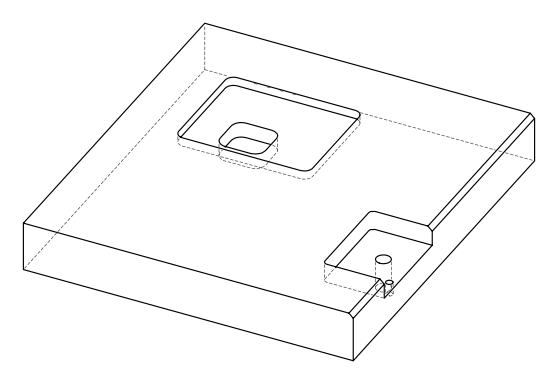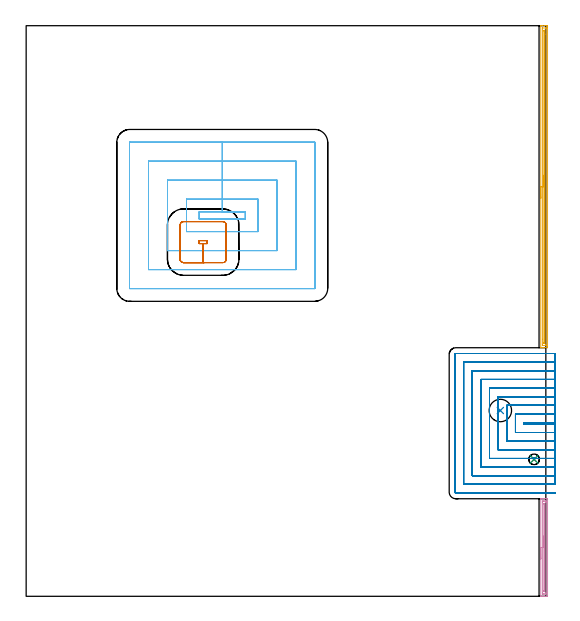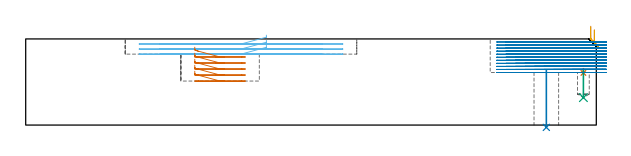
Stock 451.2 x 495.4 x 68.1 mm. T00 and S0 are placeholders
(PLAN: 8 operations, 5 tool changes, 80.1 min)
(1 SPOT_DRILL | STEP1POCKET | NXT0321_9005460120000 | 0.03 min | 2871 mm3)
(2 INDEXABLE_INSERT_DRILL_THROUGH_HOLE_FROM_SOLID | STEP1HOLE | NXT0302_010 | 0.19 min | 20297 mm3)
(3 DRILL_BLIND_HOLE_INTO_CENTER | STEP1POCKET | UGT0301_207 | 0.09 min | 1234 mm3)
(4 AREA_MILL | FG_CHAMFER_SURFACE | UGT0205_001 | 2.18 min | 1540 mm3)
(5 AREA_MILL_1 | FG_CHAMFER_SURFACE_1 | UGT0205_001 | 6.86 min | 4933 mm3)
(6 MILL_RECTANGULAR_POCKET | POCKET_RECTANGULAR_STRAIGHT | UGT0201_105 | Follow Part, ap 5.5, ae 75% | 10.35 min | 326560 mm3)
(7 MILL_RECTANGULAR_POCKET_1 | POCKET_RECTANGULAR_STRAIGHT_1 | UGT0201_105 | Follow Part, ap 5.5, ae 75% | 2.77 min | 72538 mm3)
(8 MILL_SLOT | SLOT_PARTIAL_RECTANGULAR | NXT0201_013 | Follow Part, ap 2.5, ae 75% | 57.57 min | 280242 mm3)
(TOOL NXT0321_9005460120000 | NC Spot Drill, 142deg, 12mm, Carbide, Uncoated | D12 PA142 FL30 Z2)
(TOOL NXT0302_010 | Index. Insert Drill 19.5mm [880-D1950L25-05] | D19.5 PA176 FL98 Z2)
(TOOL UGT0301_207 | Twist Drill 9.2 mm | D9.2 PA118 FL80 Z2)
(TOOL UGT0205_001 | Chamfer Mill 20 x 3 x 45 deg. | D20 FL50 Z2)
(TOOL UGT0201_105 | End Mill 22 mm | D22 FL25 Z2)
(TOOL NXT0201_013 | ENDMILL 10mm | D10 FL30 Z4)
(OP 1 SPOT_DRILL)
G17 G21 G94 G90
T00 M6
G54
G17 G0 G90 X441. Y118.9 S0 M3
G43 Z78.1 H0
G94 G81 G98 Z41.204 F250. R44.6
G80
M5
M2
(OP 2 INDEXABLE_INSERT_DRILL_THROUGH_HOLE_FROM_SOLID)
G17 G21 G94 G90
T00 M6
G54
G17 G0 G90 X411.7 Y161.3 S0 M3
G43 Z78.1 H1
G94 G81 G98 Z-1.84 F250. R43.6
G80
M5
M2
(OP 3 DRILL_BLIND_HOLE_INTO_CENTER)
G17 G21 G94 G90
T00 M6
G54
G17 G0 G90 X441. Y118.9 S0 M3
G43 Z78.1 H0
G94 G81 G98 Z21.7 F250. R43.6
G80
M5
M2
(OP 4 AREA_MILL)
G17 G21 G94 G90
T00 M6
G54
G17 G0 G90 X446.8 Y32.35 S1061 M3
G43 Z78.1 H0
G94 G1 Y32.388 Z77.228 F250.
Y32.502 Z76.363
Y32.691 Z75.512
Y32.953 Z74.68
Y33.287 Z73.874
Y33.69 Z73.1
Y34.158 Z72.364
Y34.69 Z71.672
Y35.279 Z71.029
Y35.922 Z70.439
Y36.614 Z69.908
Y37.35 Z69.44
Y38.124 Z69.037
Y38.93 Z68.703
Y39.762 Z68.441
Y40.613 Z68.252
Y41.478 Z68.138
Y42.35 Z68.1
Y84.585
X446.803 Y84.69 Z68.089
X446.884 Y84.698 Z68.008
X446.971 Y84.7 Z67.927
X447.582 Z67.317
X448.426 Z66.473
X448.877 Z66.019
X449.102 Z65.794
X449.75 Z65.147
X449.975 Z64.922
X450.623 Z64.271
X452.045 Z62.85
X452.369 Y84.697 Z62.527
X452.692 Y84.69 Z62.204
X452.697 Y84.475 Z62.2
X452.7 Y84.141
Y0.559
X452.697 Y0.225
X452.692 Y0.01 Z62.204
X452.369 Y0. Z62.527
X450.623 Z64.271
X449.975 Z64.922
X449.75 Z65.147
X449.102 Z65.794
X448.877 Z66.019
X448.426 Z66.473
X446.971 Z67.927
X446.907 Z67.987
X446.885 Y0.001 Z68.008
X446.803 Y0.01 Z68.089
X446.8 Y0.115 Z68.1
Y42.35
X448.214 Z66.686
Y81.473
X448.215 Y82.147 Z66.685
X448.217 Y82.362 Z66.683
X448.221 Y82.69 Z66.679
X448.548 Y82.697 Z66.352
X448.877 Y82.699 Z66.023
X449.419 Y82.7 Z65.481
X450.291 Z64.609
X450.623 Y82.699 Z64.277
X451.168 Y82.696 Z63.732
X451.25 Y82.69 Z63.65
X451.279 Y82.67 Z63.621
X451.282 Y82.58 Z63.618
X451.284 Y82.362 Z63.616
X451.286 Y81.687 Z63.614
Y81.473
Y3.227
X451.285 Y2.553 Z63.615
X451.283 Y2.338 Z63.617
X451.279 Y2.01 Z63.621
X450.952 Y2.003 Z63.948
X450.623 Y2.001 Z64.277
X450.081 Y2. Z64.819
X449.209 Z65.691
X448.877 Y2.001 Z66.023
X448.332 Y2.004 Z66.568
X448.25 Y2.01 Z66.65
X448.221 Y2.03 Z66.679
X448.218 Y2.12 Z66.682
X448.216 Y2.338 Z66.684
X448.214 Y3.013 Z66.686
Y3.227
Y42.35
X449.628 Z65.272
X449.629 Y79.818 Z65.271
X449.636 Y80.584 Z65.264
X449.643 Y80.693 Z65.257
X449.75 Y80.692 Z65.15
X449.857 Y80.69 Z65.043
X449.865 Y80.584 Z65.035
X449.868 Y80.464 Z65.032
X449.871 Y79.695 Z65.029
X449.872 Y79.571 Z65.028
X449.871 Y4.882 Z65.029
X449.865 Y4.116 Z65.035
X449.857 Y4.007 Z65.043
X449.75 Y4.008 Z65.15
X449.643 Y4.01 Z65.257
X449.636 Y4.116 Z65.264
X449.632 Y4.236 Z65.268
X449.629 Y5.005 Z65.271
Y5.129
X449.628 Y42.35 Z65.272
Y43.222 Z65.31
Y44.086 Z65.423
Y44.938 Z65.612
Y45.77 Z65.875
Y46.576 Z66.208
Y47.35 Z66.611
Y48.086 Z67.08
Y48.778 Z67.611
Y49.421 Z68.2
Y50.01 Z68.844
Y50.541 Z69.536
Y51.01 Z70.272
Y51.413 Z71.045
Y51.747 Z71.851
Y52.009 Z72.683
Y52.198 Z73.535
Y52.312 Z74.4
Y52.35 Z75.272
G0 Z78.1
M5
M2
(OP 5 AREA_MILL_1)
G17 G21 G94 G90
T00 M6
G54
G17 G0 G90 X446.8 Y345.6 S1061 M3
G43 Z78.1 H0
G94 G1 Y345.638 Z77.228 F250.
Y345.752 Z76.363
Y345.941 Z75.512
Y346.203 Z74.68
Y346.537 Z73.874
Y346.94 Z73.1
Y347.408 Z72.364
Y347.94 Z71.672
Y348.529 Z71.029
Y349.172 Z70.439
Y349.864 Z69.908
Y350.6 Z69.44
Y351.374 Z69.037
Y352.18 Z68.703
Y353.012 Z68.441
Y353.864 Z68.252
Y354.728 Z68.138
Y355.6 Z68.1
Y495.243
X446.802 Y495.39 Z68.088
X446.915 Y495.398 Z67.977
X447.033 Y495.4 Z67.866
X447.39 Z67.509
X448.004 Z66.89
X450.057 Z64.84
X450.623 Z64.272
X451.213 Z63.683
X451.496 Z63.4
X452.086 Z62.81
X452.369 Y495.397 Z62.527
X452.693 Y495.39 Z62.204
X452.698 Y495.133 Z62.2
X452.7 Y494.797
Y494.458
Y216.403
X452.698 Y216.067
X452.693 Y215.81 Z62.204
X452.369 Y215.8 Z62.527
X450.623 Z64.272
X449.184 Z65.712
X448.004 Z66.89
X447.033 Z67.866
X446.916 Z67.976
X446.906 Z67.986
X446.803 Y215.81 Z68.088
X446.8 Y215.957 Z68.1
Y355.6
X448.214 Z66.686
Y492.797
X448.215 Y493.012 Z66.685
X448.219 Y493.35 Z66.681
X448.221 Y493.384 Z66.679
X448.271 Y493.39 Z66.629
X448.372 Y493.396 Z66.528
X448.498 Y493.4 Z66.402
X451.117 Y493.399 Z63.783
X451.244 Y493.394 Z63.656
X451.268 Y493.39 Z63.632
X451.279 Y493.381 Z63.621
X451.281 Y493.354 Z63.619
X451.285 Y493.228 Z63.615
X451.286 Y488.068 Z63.614
Y218.403
X451.284 Y218.188 Z63.616
X451.28 Y217.85 Z63.62
X451.279 Y217.816 Z63.621
X451.229 Y217.81 Z63.671
X451.129 Y217.803 Z63.771
X451.002 Y217.8 Z63.898
X448.383 Y217.801 Z66.517
X448.256 Y217.806 Z66.644
X448.232 Y217.81 Z66.668
X448.221 Y217.819 Z66.679
X448.219 Y217.846 Z66.681
X448.215 Y217.972 Z66.685
X448.214 Y223.138 Z66.686
Y355.6
X449.628 Z65.272
X449.629 Y490.46 Z65.271
X449.631 Y491.228 Z65.269
X449.633 Y491.348 Z65.267
X449.635 Y491.384 Z65.265
X449.667 Y491.39 Z65.233
X449.75 Y491.395 Z65.15
X449.806 Y491.394 Z65.094
X449.849 Y491.39 Z65.051
X449.865 Y491.381 Z65.035
X449.867 Y491.351 Z65.033
X449.87 Y491.228 Z65.03
X449.871 Y491.104 Z65.029
Y220.74
X449.869 Y219.972 Z65.031
X449.867 Y219.852 Z65.033
X449.865 Y219.816 Z65.035
X449.833 Y219.81 Z65.067
X449.75 Y219.805 Z65.15
X449.694 Y219.806 Z65.206
X449.651 Y219.81 Z65.249
X449.635 Y219.819 Z65.265
X449.633 Y219.849 Z65.267
X449.63 Y219.972 Z65.27
X449.629 Y220.096 Z65.271
X449.628 Y355.6 Z65.272
Y356.472 Z65.31
Y357.336 Z65.423
Y358.188 Z65.612
Y359.02 Z65.875
Y359.826 Z66.208
Y360.6 Z66.611
Y361.336 Z67.08
Y362.028 Z67.611
Y362.671 Z68.2
Y363.26 Z68.844
Y363.792 Z69.536
Y364.26 Z70.272
Y364.663 Z71.045
Y364.997 Z71.851
Y365.259 Z72.683
Y365.448 Z73.535
Y365.562 Z74.4
Y365.6 Z75.272
G0 Z78.1
M5
M2
(OP 6 MILL_RECTANGULAR_POCKET)
G17 G21 G94 G90
T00 M6
G54
G17 G0 G90 X190.3 Y327.726 S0 M3
G43 Z78.1 H0
Z71.1
G94 G1 Y333.8 Z69.472 F250.
X170.25 Z64.1
X150.2 F500.
Y327.6
X190.3
Y333.8
X170.25
Y344.8
X139.2
Y316.6
X201.3
Y344.8
X170.25
Y361.3
X122.7
Y300.1
X217.8
Y361.3
X170.25
Y377.8
X106.2
Y283.6
X234.3
Y377.8
X170.25
Y394.3
X90.
G3 X89.7 Y394. R0.3
G1 Y267.4
G3 X90. Y267.1 R0.3
G1 X250.5
G3 X250.8 Y267.4 R0.3
G1 Y394.
G3 X250.5 Y394.3 R0.3
G1 X170.25
X169.25
G0 X190.3 Y327.726 Z67.1
G1 Y333.8 Z65.472 F250.
X170.25 Z60.1
X150.2 F500.
Y327.6
X190.3
Y333.8
X170.25
Y344.8
X139.2
Y316.6
X201.3
Y344.8
X170.25
Y361.3
X122.7
Y300.1
X217.8
Y361.3
X170.25
Y377.8
X106.2
Y283.6
X234.3
Y377.8
X170.25
Y394.3
X90.
G3 X89.7 Y394. R0.3
G1 Y267.4
G3 X90. Y267.1 R0.3
G1 X250.5
G3 X250.8 Y267.4 R0.3
G1 Y394.
G3 X250.5 Y394.3 R0.3
G1 X170.25
X169.25
G0 X190.3 Y327.726 Z63.1
G1 Y333.8 Z61.472 F250.
X170.25 Z56.1
X150.2 F500.
Y327.6
X190.3
Y333.8
X170.25
Y344.8
X139.2
Y316.6
X201.3
Y344.8
X170.25
Y361.3
X122.7
Y300.1
X217.8
Y361.3
X170.25
Y377.8
X106.2
Y283.6
X234.3
Y377.8
X170.25
Y394.3
X90.
G3 X89.7 Y394. R0.3
G1 Y267.4
G3 X90. Y267.1 R0.3
G1 X250.5
G3 X250.8 Y267.4 R0.3
G1 Y394.
G3 X250.5 Y394.3 R0.3
G1 X170.25
X169.25
G0 Z78.1
M5
M2
(OP 7 MILL_RECTANGULAR_POCKET_1)
G17 G21 G94 G90
T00 M6
G54
G17 G0 G90 X133.7 Y299.892 S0 M3
G43 Z78.1 H0
Z61.586
G94 G1 Y292.6 Z59.632 F250.
Y292.43 Z59.586
X133.765 Y291.966 Z59.461
X133.904 Y291.518 Z59.335
X134.113 Y291.099 Z59.21
X134.387 Y290.718 Z59.084
X134.718 Y290.387 Z58.958
X135.099 Y290.113 Z58.833
X135.518 Y289.904 Z58.707
X135.966 Y289.765 Z58.582
X136.43 Y289.7 Z58.456
X153.7 Z53.829
Y306.2
X157.2 F500.
Y308.8
X150.2
Y306.2
X153.7
Y289.7
X170.8
G3 X173.7 Y292.6 R2.9
G1 Y322.4
G3 X170.8 Y325.3 R2.9
G1 X136.6
G3 X133.7 Y322.4 R2.9
G1 Y292.6
G3 X136.6 Y289.7 R2.9
G1 X153.7
X154.7
G0 X133.7 Y299.892 Z56.829
G1 Y292.6 Z54.875 F250.
Y292.43 Z54.829
X133.765 Y291.966 Z54.704
X133.904 Y291.518 Z54.578
X134.113 Y291.099 Z54.452
X134.387 Y290.718 Z54.327
X134.718 Y290.387 Z54.201
X135.099 Y290.113 Z54.076
X135.518 Y289.904 Z53.95
X135.966 Y289.765 Z53.825
X136.43 Y289.7 Z53.699
X153.7 Z49.071
Y306.2
X157.2 F500.
Y308.8
X150.2
Y306.2
X153.7
Y289.7
X170.8
G3 X173.7 Y292.6 R2.9
G1 Y322.4
G3 X170.8 Y325.3 R2.9
G1 X136.6
G3 X133.7 Y322.4 R2.9
G1 Y292.6
G3 X136.6 Y289.7 R2.9
G1 X153.7
X154.7
G0 X133.7 Y299.892 Z52.071
G1 Y292.6 Z50.118 F250.
Y292.43 Z50.072
X133.765 Y291.966 Z49.946
X133.904 Y291.518 Z49.821
X134.113 Y291.099 Z49.695
X134.387 Y290.718 Z49.57
X134.718 Y290.387 Z49.444
X135.099 Y290.113 Z49.319
X135.518 Y289.904 Z49.193
X135.966 Y289.765 Z49.067
X136.43 Y289.7 Z48.942
X153.7 Z44.314
Y306.2
X157.2 F500.
Y308.8
X150.2
Y306.2
X153.7
Y289.7
X170.8
G3 X173.7 Y292.6 R2.9
G1 Y322.4
G3 X170.8 Y325.3 R2.9
G1 X136.6
G3 X133.7 Y322.4 R2.9
G1 Y292.6
G3 X136.6 Y289.7 R2.9
G1 X153.7
X154.7
G0 X133.7 Y299.892 Z47.314
G1 Y292.6 Z45.36 F250.
Y292.43 Z45.315
X133.765 Y291.966 Z45.189
X133.904 Y291.518 Z45.064
X134.113 Y291.099 Z44.938
X134.387 Y290.718 Z44.813
X134.718 Y290.387 Z44.687
X135.099 Y290.113 Z44.561
X135.518 Y289.904 Z44.436
X135.966 Y289.765 Z44.31
X136.43 Y289.7 Z44.185
X153.7 Z39.557
Y306.2
X157.2 F500.
Y308.8
X150.2
Y306.2
X153.7
Y289.7
X170.8
G3 X173.7 Y292.6 R2.9
G1 Y322.4
G3 X170.8 Y325.3 R2.9
G1 X136.6
G3 X133.7 Y322.4 R2.9
G1 Y292.6
G3 X136.6 Y289.7 R2.9
G1 X153.7
X154.7
G0 X133.7 Y299.892 Z42.557
G1 Y292.6 Z40.603 F250.
Y292.43 Z40.558
X133.765 Y291.966 Z40.432
X133.904 Y291.518 Z40.307
X134.113 Y291.099 Z40.181
X134.387 Y290.718 Z40.055
X134.718 Y290.387 Z39.93
X135.099 Y290.113 Z39.804
X135.518 Y289.904 Z39.679
X135.966 Y289.765 Z39.553
X136.43 Y289.7 Z39.428
X153.7 Z34.8
Y306.2
X157.2 F500.
Y308.8
X150.2
Y306.2
X153.7
Y289.7
X170.8
G3 X173.7 Y292.6 R2.9
G1 Y322.4
G3 X170.8 Y325.3 R2.9
G1 X136.6
G3 X133.7 Y322.4 R2.9
G1 Y292.6
G3 X136.6 Y289.7 R2.9
G1 X153.7
X154.7
G0 Z78.1
M5
M2
(OP 8 MILL_SLOT)
G17 G21 G94 G90
T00 M6
G54
G17 G0 G90 X459.2 Y150.8 S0 M3
G43 Z78.1 H0
Z65.691
G94 G1 X456.2 F250.
X432.3 F500.
Y149.7
X456.2
X459.2 F250.
Y158.3
X456.2
X424.8 F500.
Y142.2
X456.2
X459.2 F250.
Y165.8
X456.2
X417.3 F500.
Y134.7
X456.2
X459.2 F250.
Y173.3
X456.2
X409.8 F500.
Y165.649
Y162.649 F250.
Y159.958
Y156.958
Y127.2 F500.
X456.2
X459.2 F250.
Y180.8
X456.2
X402.3 F500.
Y119.7
X440.455
G2 X440.802 Y119.867 R1.191
G1 X440.84 Y119.877
G2 X441.487 Y119.748 R1.015
G1 X441.561 Y119.7
X456.2
X459.2 F250.
Y188.3
X456.2
X394.8 F500.
Y112.2
X456.2
X459.2 F250.
Y195.8
X456.2
X387.3 F500.
Y104.7
X456.2
X459.2 F250.
Y203.3
X456.2
X379.8 F500.
Y97.2
X456.2
X459.2 F250.
Y210.8
X456.2
X373. F500.
G3 X372.3 Y210.1 R0.7
G1 Y90.4
G3 X373. Y89.7 R0.7
G1 X456.2
X459.2 F250.
G0 Y150.8 Z63.282
G1 X456.2
X432.3 F500.
Y149.7
X456.2
X459.2 F250.
Y158.3
X456.2
X424.8 F500.
Y142.2
X456.2
X459.2 F250.
Y165.8
X456.2
X417.3 F500.
Y134.7
X456.2
X459.2 F250.
Y173.3
X456.2
X409.8 F500.
Y165.649
Y162.649 F250.
Y159.958
Y156.958
Y127.2 F500.
X456.2
X459.2 F250.
Y180.8
X456.2
X402.3 F500.
Y119.7
X440.455
G2 X440.84 Y119.877 R1.191
X441.561 Y119.7 R1.015
G1 X456.2
X459.2 F250.
Y188.3
X456.2
X394.8 F500.
Y112.2
X456.2
X459.2 F250.
Y195.8
X456.2
X387.3 F500.
Y104.7
X456.2
X459.2 F250.
Y203.3
X456.2
X379.8 F500.
Y97.2
X456.2
X459.2 F250.
Y210.8
X456.2
X373. F500.
G3 X372.3 Y210.1 R0.7
G1 Y90.4
G3 X373. Y89.7 R0.7
G1 X456.2
X459.2 F250.
G0 Y150.8 Z60.873
G1 X456.2
X432.3 F500.
Y149.7
X456.2
X459.2 F250.
Y158.3
X456.2
X424.8 F500.
Y142.2
X456.2
X459.2 F250.
Y165.8
X456.2
X417.3 F500.
Y134.7
X456.2
X459.2 F250.
Y173.3
X456.2
X409.8 F500.
Y165.649
Y162.649 F250.
Y159.958
Y156.958
Y127.2 F500.
X456.2
X459.2 F250.
Y180.8
X456.2
X402.3 F500.
Y119.7
X440.455
G2 X440.84 Y119.877 R1.191
X441.561 Y119.7 R1.015
G1 X456.2
X459.2 F250.
Y188.3
X456.2
X394.8 F500.
Y112.2
X456.2
X459.2 F250.
Y195.8
X456.2
X387.3 F500.
Y104.7
X456.2
X459.2 F250.
Y203.3
X456.2
X379.8 F500.
Y97.2
X456.2
X459.2 F250.
Y210.8
X456.2
X373. F500.
G3 X372.3 Y210.1 R0.7
G1 Y90.4
G3 X373. Y89.7 R0.7
G1 X456.2
X459.2 F250.
G0 Y150.8 Z58.464
G1 X456.2
X432.3 F500.
Y149.7
X456.2
X459.2 F250.
Y158.3
X456.2
X424.8 F500.
Y142.2
X456.2
X459.2 F250.
Y165.8
X456.2
X417.3 F500.
Y134.7
X456.2
X459.2 F250.
Y173.3
X456.2
X409.8 F500.
Y165.649
Y162.649 F250.
Y159.958
Y156.958
Y127.2 F500.
X456.2
X459.2 F250.
Y180.8
X456.2
X402.3 F500.
Y119.7
X440.455
G2 X440.84 Y119.877 R1.191
X441.561 Y119.7 R1.015
G1 X456.2
X459.2 F250.
Y188.3
X456.2
X394.8 F500.
Y112.2
X456.2
X459.2 F250.
Y195.8
X456.2
X387.3 F500.
Y104.7
X456.2
X459.2 F250.
Y203.3
X456.2
X379.8 F500.
Y97.2
X456.2
X459.2 F250.
Y210.8
X456.2
X373. F500.
G3 X372.3 Y210.1 R0.7
G1 Y90.4
G3 X373. Y89.7 R0.7
G1 X456.2
X459.2 F250.
G0 Y150.8 Z56.054
G1 X456.2
X432.3 F500.
Y149.7
X456.2
X459.2 F250.
Y158.3
X456.2
X424.8 F500.
Y142.2
X456.2
X459.2 F250.
Y165.8
X456.2
X417.3 F500.
Y134.7
X456.2
X459.2 F250.
Y173.3
X456.2
X409.8 F500.
Y165.649
Y162.649 F250.
Y159.958
Y156.958
Y127.2 F500.
X456.2
X459.2 F250.
Y180.8
X456.2
X402.3 F500.
Y119.7
X440.455
G2 X440.84 Y119.877 R1.191
X441.561 Y119.7 R1.015
G1 X456.2
X459.2 F250.
Y188.3
X456.2
X394.8 F500.
Y112.2
X456.2
X459.2 F250.
Y195.8
X456.2
X387.3 F500.
Y104.7
X456.2
X459.2 F250.
Y203.3
X456.2
X379.8 F500.
Y97.2
X456.2
X459.2 F250.
Y210.8
X456.2
X373. F500.
G3 X372.3 Y210.1 R0.7
G1 Y90.4
G3 X373. Y89.7 R0.7
G1 X456.2
X459.2 F250.
G0 Y150.8 Z53.645
G1 X456.2
X432.3 F500.
Y149.7
X456.2
X459.2 F250.
Y158.3
X456.2
X424.8 F500.
Y142.2
X456.2
X459.2 F250.
Y165.8
X456.2
X417.3 F500.
Y134.7
X456.2
X459.2 F250.
Y173.3
X456.2
X409.8 F500.
Y165.649
Y162.649 F250.
Y159.958
Y156.958
Y127.2 F500.
X456.2
X459.2 F250.
Y180.8
X456.2
X402.3 F500.
Y119.7
X440.455
G2 X440.84 Y119.877 R1.191
X441.561 Y119.7 R1.015
G1 X456.2
X459.2 F250.
Y188.3
X456.2
X394.8 F500.
Y112.2
X456.2
X459.2 F250.
Y195.8
X456.2
X387.3 F500.
Y104.7
X456.2
X459.2 F250.
Y203.3
X456.2
X379.8 F500.
Y97.2
X456.2
X459.2 F250.
Y210.8
X456.2
X373. F500.
G3 X372.3 Y210.1 R0.7
G1 Y90.4
G3 X373. Y89.7 R0.7
G1 X456.2
X459.2 F250.
G0 Y150.8 Z51.236
G1 X456.2
X432.3 F500.
Y149.7
X456.2
X459.2 F250.
Y158.3
X456.2
X424.8 F500.
Y142.2
X456.2
X459.2 F250.
Y165.8
X456.2
X417.3 F500.
Y134.7
X456.2
X459.2 F250.
Y173.3
X456.2
X409.8 F500.
Y165.649
Y162.649 F250.
Y159.958
Y156.958
Y127.2 F500.
X456.2
X459.2 F250.
Y180.8
X456.2
X402.3 F500.
Y119.7
X440.455
G2 X440.84 Y119.877 R1.191
X441.561 Y119.7 R1.015
G1 X456.2
X459.2 F250.
Y188.3
X456.2
X394.8 F500.
Y112.2
X456.2
X459.2 F250.
Y195.8
X456.2
X387.3 F500.
Y104.7
X456.2
X459.2 F250.
Y203.3
X456.2
X379.8 F500.
Y97.2
X456.2
X459.2 F250.
Y210.8
X456.2
X373. F500.
G3 X372.3 Y210.1 R0.7
G1 Y90.4
G3 X373. Y89.7 R0.7
G1 X456.2
X459.2 F250.
G0 Y150.8 Z48.827
G1 X456.2
X432.3 F500.
Y149.7
X456.2
X459.2 F250.
Y158.3
X456.2
X424.8 F500.
Y142.2
X456.2
X459.2 F250.
Y165.8
X456.2
X417.3 F500.
Y134.7
X456.2
X459.2 F250.
Y173.3
X456.2
X409.8 F500.
Y165.649
Y162.649 F250.
Y159.958
Y156.958
Y127.2 F500.
X456.2
X459.2 F250.
Y180.8
X456.2
X402.3 F500.
Y119.7
X440.455
G2 X440.84 Y119.877 R1.191
X441.561 Y119.7 R1.015
G1 X456.2
X459.2 F250.
Y188.3
X456.2
X394.8 F500.
Y112.2
X456.2
X459.2 F250.
Y195.8
X456.2
X387.3 F500.
Y104.7
X456.2
X459.2 F250.
Y203.3
X456.2
X379.8 F500.
Y97.2
X456.2
X459.2 F250.
Y210.8
X456.2
X373. F500.
G3 X372.3 Y210.1 R0.7
G1 Y90.4
G3 X373. Y89.7 R0.7
G1 X456.2
X459.2 F250.
G0 Y150.8 Z46.418
G1 X456.2
X432.3 F500.
Y149.7
X456.2
X459.2 F250.
Y158.3
X456.2
X424.8 F500.
Y142.2
X456.2
X459.2 F250.
Y165.8
X456.2
X417.3 F500.
Y134.7
X456.2
X459.2 F250.
Y173.3
X456.2
X409.8 F500.
Y165.649
Y162.649 F250.
Y159.958
Y156.958
Y127.2 F500.
X456.2
X459.2 F250.
Y180.8
X456.2
X402.3 F500.
Y119.7
X440.455
G2 X440.84 Y119.877 R1.191
X441.561 Y119.7 R1.015
G1 X456.2
X459.2 F250.
Y188.3
X456.2
X394.8 F500.
Y112.2
X456.2
X459.2 F250.
Y195.8
X456.2
X387.3 F500.
Y104.7
X456.2
X459.2 F250.
Y203.3
X456.2
X379.8 F500.
Y97.2
X456.2
X459.2 F250.
Y210.8
X456.2
X373. F500.
G3 X372.3 Y210.1 R0.7
G1 Y90.4
G3 X373. Y89.7 R0.7
G1 X456.2
X459.2 F250.
G0 Y150.8 Z44.009
G1 X456.2
X432.3 F500.
Y149.7
X456.2
X459.2 F250.
Y158.3
X456.2
X424.8 F500.
Y142.2
X456.2
X459.2 F250.
Y165.8
X456.2
X417.3 F500.
Y134.7
X456.2
X459.2 F250.
Y173.3
X456.2
X409.8 F500.
Y165.649
Y162.649 F250.
Y159.958
Y156.958
Y127.2 F500.
X456.2
X459.2 F250.
Y180.8
X456.2
X402.3 F500.
Y119.7
X440.455
G2 X440.84 Y119.877 R1.191
X441.561 Y119.7 R1.015
G1 X456.2
X459.2 F250.
Y188.3
X456.2
X394.8 F500.
Y112.2
X456.2
X459.2 F250.
Y195.8
X456.2
X387.3 F500.
Y104.7
X456.2
X459.2 F250.
Y203.3
X456.2
X379.8 F500.
Y97.2
X456.2
X459.2 F250.
Y210.8
X456.2
X373. F500.
G3 X372.3 Y210.1 R0.7
G1 Y90.4
G3 X373. Y89.7 R0.7
G1 X456.2
X459.2 F250.
G0 Y150.8 Z41.6
G1 X456.2
X432.3 F500.
Y149.7
X456.2
X459.2 F250.
Y158.3
X456.2
X424.8 F500.
Y142.2
X456.2
X459.2 F250.
Y165.8
X456.2
X417.3 F500.
Y134.7
X456.2
X459.2 F250.
Y173.3
X456.2
X409.8 F500.
Y165.649
Y162.649 F250.
Y159.958
Y156.958
Y127.2 F500.
X456.2
X459.2 F250.
Y180.8
X456.2
X402.3 F500.
Y119.7
X456.2
X459.2 F250.
Y188.3
X456.2
X394.8 F500.
Y112.2
X456.2
X459.2 F250.
Y195.8
X456.2
X387.3 F500.
Y104.7
X456.2
X459.2 F250.
Y203.3
X456.2
X379.8 F500.
Y97.2
X456.2
X459.2 F250.
Y210.8
X456.2
X373. F500.
G3 X372.3 Y210.1 R0.7
G1 Y90.4
G3 X373. Y89.7 R0.7
G1 X456.2
X459.2 F250.
G0 Z78.1
M5
M2
